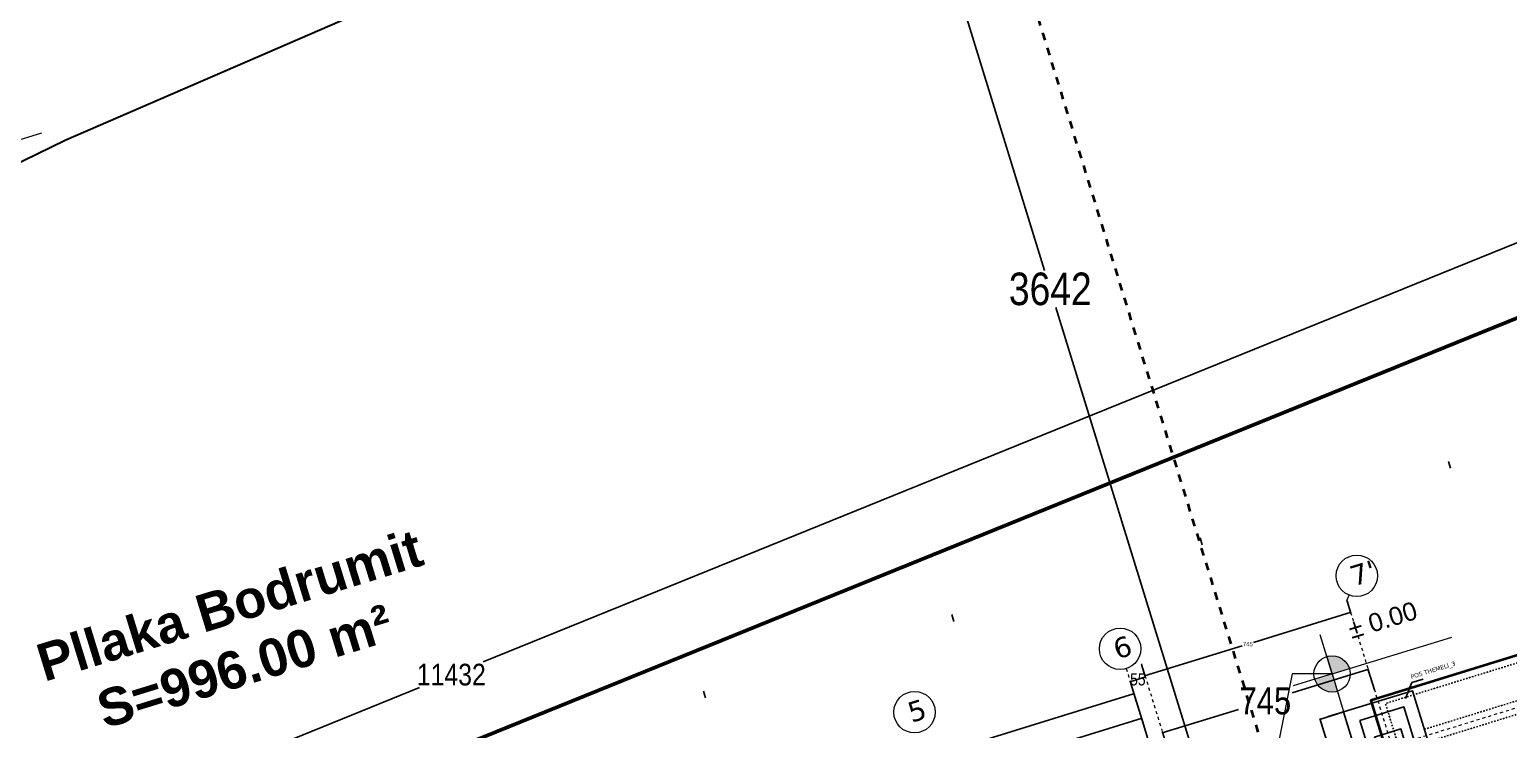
# Model space of a CAD drawing. Header units: centimetres. Extents: x 85226 to 578505, y -13061 to 170378.
# Drawn here: x 455665 to 460787, y 106149 to 108572 of the extents above; entities that cross this region are included whole.
import ezdxf

# ---------------------------------------------------------------- set-up
doc = ezdxf.new("R2010")
doc.units = ezdxf.units.CM
doc.linetypes.add('Dashed', pattern=[10.666667, 5.333333, -5.333333])
doc.layers.add('_KOCKA', color=5, linetype='Continuous')
doc.layers.add('Parcela Baze', color=7, linetype='Continuous')
for name, color, linetype, lineweight in [('Akset_Pen_No__13', 13, 'Continuous', 18), ('Dimensionet', 150, 'Continuous', 15), ('Dritaret_Pen_No__4', 4, 'Continuous', 18), ('Fasada', 7, 'Continuous', 15), ('Fasada_Pen_No__1', 1, 'Continuous', 18), ('muri', 7, 'Continuous', 40), ('Nr-Ri', 1, 'Continuous', 0), ('Spotat', 1, 'Continuous', 15)]:
    doc.layers.add(name, color=color, linetype=linetype, lineweight=lineweight)
doc.styles.add('Dimensionet CM', font='swissc.ttf', dxfattribs={"height": 15})
doc.styles.add('Mini shkronjat', font='simplex.shx', dxfattribs={"height": 6})
doc.dimstyles.new('Maxi shkronjat', dxfattribs={"dimscale": 2, "dimtxt": 30, "dimasz": 1, "dimexe": 1, "dimexo": 1, "dimgap": 3, "dimtad": 0, "dimtih": 1, "dimtoh": 1, "dimzin": 9, "dimtxsty": 'Dimensionet CM', "dimblk": 'ARCHTICK', "dimcen": 1, "dimdle": 1, "dimadec": 0, "dimazin": 0, "dimtfac": 1, "dimtmove": 0, "dimatfit": 3, "dimldrblk": 'ARCHTICK', "dimfxl": 1, "dimarcsym": 0})

# ---------------------------------------------------------------- blocks, each defined once
blk = doc.blocks.new('_ArchTick')
at = {"layer": 'Spotat', "color": 0, "const_width": 0.15}
blk.add_lwpolyline([(-0.5, -0.5), (0.5, 0.5)], dxfattribs=at)
blk = doc.blocks.new('*D4629')
at = {"layer": 'DEFPOINTS', "color": 0, "transparency": 16777216}
for p in [(462423.2, 108484.6), (462513.8, 108261.1), (451918.9, 103968.3)]:
    blk.add_point(p, dxfattribs=at)
at = {"layer": 'Dimensionet', "color": 0, "lineweight": -2, "transparency": 16777216}
for p, q in [((462425.1, 108485.4), (457235.7, 106382.8)), ((462513, 108263), (462422.5, 108486.5)), ((451826.5, 104191.1), (457015.8, 106293.7)), ((451918.1, 103970.2), (451827.6, 104193.7))]:
    blk.add_line(p, q, dxfattribs=at)
at = {"layer": 'Dimensionet', "color": 0, "lineweight": -2, "transparency": 16777216, "xscale": 2, "yscale": 2, "zscale": 2}
for p, rotation in [((462423.2, 108484.6), 22.05661373152367), ((451828.3, 104191.8), 202.0566137315237)]:
    blk.add_blockref('_ArchTick', p, dxfattribs=dict(at, rotation=rotation))
at = {"layer": 'Dimensionet', "color": 0, "transparency": 16777216, "insert": (457125.8, 106338.2), "char_height": 15, "attachment_point": 5, "style": 'Dimensionet CM'}
blk.add_mtext('{\\H5x;11432}', dxfattribs=at)
blk = doc.blocks.new('*D4383')
at = {"layer": 'DEFPOINTS', "color": 0, "transparency": 16777216}
for p in [(455084, 107845.5), (454711, 107730.5), (456031, 104773)]:
    blk.add_point(p, dxfattribs=at)
at = {"layer": 'Nr-Ri', "color": 0, "lineweight": -2, "transparency": 16777216}
for p, q in [((455082.1, 107844.9), (454709, 107729.9)), ((454710.4, 107732.4), (455172.6, 106232.7)), ((455658.5, 104656.2), (455229.7, 106047.3)), ((456029.1, 104772.5), (455656, 104657.5))]:
    blk.add_line(p, q, dxfattribs=at)
at = {"layer": 'Nr-Ri', "color": 0, "lineweight": -2, "transparency": 16777216, "xscale": 2, "yscale": 2, "zscale": 2}
for p, rotation in [((454711, 107730.5), 107.1297384419456), ((455657.9, 104658.1), 287.1297384419456)]:
    blk.add_blockref('_ArchTick', p, dxfattribs=dict(at, rotation=rotation))
at = {"layer": 'Nr-Ri', "color": 0, "transparency": 16777216, "insert": (455201.2, 106140), "char_height": 15, "attachment_point": 5, "style": 'Dimensionet CM'}
blk.add_mtext('{\\H11.25x;3215}', dxfattribs=at)
blk = doc.blocks.new('*D4635')
at = {"layer": 'DEFPOINTS', "color": 0, "transparency": 16777216}
for p in [(458895.4, 109467.3), (458668.9, 109397.5), (459968.7, 105986.7)]:
    blk.add_point(p, dxfattribs=at)
at = {"layer": 'Nr-Ri', "color": 0, "lineweight": -2, "transparency": 16777216}
for p, q in [((458893.5, 109466.7), (458667, 109396.9)), ((458668.3, 109399.4), (459180.8, 107737.4)), ((459742.8, 105914.9), (459220.1, 107609.8)), ((459966.7, 105986.1), (459740.3, 105916.3))]:
    blk.add_line(p, q, dxfattribs=at)
at = {"layer": 'Nr-Ri', "color": 0, "lineweight": -2, "transparency": 16777216, "xscale": 2, "yscale": 2, "zscale": 2}
for p, rotation in [((458668.9, 109397.5), 107.1374013063649), ((459742.2, 105916.9), 287.1374013063648)]:
    blk.add_blockref('_ArchTick', p, dxfattribs=dict(at, rotation=rotation))
at = {"layer": 'Nr-Ri', "color": 0, "transparency": 16777216, "insert": (459200.5, 107673.6), "char_height": 15, "attachment_point": 5, "style": 'Dimensionet CM'}
blk.add_mtext('{\\H7.5x;3642}', dxfattribs=at)
blk = doc.blocks.new('*D4500')
at = {"layer": 'DEFPOINTS', "color": 0, "transparency": 16777216}
for p in [(459516, 106375.6), (459477.5, 106314), (459499.8, 106241.5)]:
    blk.add_point(p, dxfattribs=at)
at = {"layer": 'Fasada_Pen_No__1', "color": 0, "lineweight": -2, "transparency": 16777216}
for p, q in [((459516.6, 106373.7), (459530.6, 106328.3)), ((459532, 106330.8), (459475.6, 106313.4)), ((459499.3, 106243.4), (459476.9, 106315.9))]:
    blk.add_line(p, q, dxfattribs=at)
at = {"layer": 'Fasada_Pen_No__1', "color": 0, "lineweight": -2, "transparency": 16777216, "xscale": 2, "yscale": 2, "zscale": 2}
for p, rotation in [((459477.5, 106314), 197.1299999999269), ((459530, 106330.2), 17.12999999992693)]:
    blk.add_blockref('_ArchTick', p, dxfattribs=dict(at, rotation=rotation))
at = {"layer": 'Fasada_Pen_No__1', "color": 0, "transparency": 16777216, "insert": (459503.8, 106322.1), "char_height": 15, "attachment_point": 5, "style": 'Dimensionet CM'}
blk.add_mtext('{\\H2.8125x;55}', dxfattribs=at)
blk = doc.blocks.new('*D4702')
at = {"layer": 'DEFPOINTS', "color": 0, "transparency": 16777216}
for p in [(460228, 106595.1), (460240.7, 106553.9), (459516.1, 106375.6)]:
    blk.add_point(p, dxfattribs=at)
at = {"layer": 'Dimensionet', "color": 0, "lineweight": -2, "transparency": 16777216}
for p, q in [((460242.6, 106554.5), (459904.6, 106450.3)), ((460228.6, 106593.2), (460241.3, 106552)), ((459526.8, 106333.9), (459864.8, 106438)), ((459516.6, 106373.7), (459529.3, 106332.5))]:
    blk.add_line(p, q, dxfattribs=at)
at = {"layer": 'Dimensionet', "color": 0, "lineweight": -2, "transparency": 16777216, "xscale": 2, "yscale": 2, "zscale": 2}
for p, rotation in [((460240.7, 106553.9), 17.13000000936409), ((459528.7, 106334.5), 197.1300000093641)]:
    blk.add_blockref('_ArchTick', p, dxfattribs=dict(at, rotation=rotation))
at = {"layer": 'Dimensionet', "color": 0, "transparency": 16777216, "insert": (459884.7, 106444.2), "char_height": 15, "attachment_point": 5, "style": 'Dimensionet CM'}
blk.add_mtext('745', dxfattribs=at)
blk = doc.blocks.new('*D4581')
at = {"layer": 'DEFPOINTS', "color": 0, "transparency": 16777216}
for p in [(459516.6, 106187.1), (459539, 106114.5), (458827, 105895.1)]:
    blk.add_point(p, dxfattribs=at)
at = {"layer": 'Dritaret_Pen_No__4', "color": 0, "lineweight": -2, "transparency": 16777216}
for p, q in [((459518.5, 106187.6), (459205.8, 106091.3)), ((459538.4, 106116.4), (459516, 106189)), ((458802.8, 105967), (459115.5, 106063.4)), ((458826.4, 105897), (458804.1, 105969.5))]:
    blk.add_line(p, q, dxfattribs=at)
at = {"layer": 'Dritaret_Pen_No__4', "color": 0, "lineweight": -2, "transparency": 16777216, "xscale": 2, "yscale": 2, "zscale": 2}
for p, rotation in [((459516.6, 106187.1), 17.1299999999269), ((458804.7, 105967.6), 197.1299999999269)]:
    blk.add_blockref('_ArchTick', p, dxfattribs=dict(at, rotation=rotation))
at = {"layer": 'Dritaret_Pen_No__4', "color": 0, "transparency": 16777216, "insert": (459160.6, 106077.3), "char_height": 15, "attachment_point": 5, "style": 'Dimensionet CM'}
blk.add_mtext('{\\H2.8125x;745}', dxfattribs=at)
blk = doc.blocks.new('*D4589')
at = {"layer": 'DEFPOINTS', "color": 0, "transparency": 16777216}
for p in [(459490.4, 106272.1), (459527.2, 106152.7), (455967.5, 105055.5)]:
    blk.add_point(p, dxfattribs=at)
at = {"layer": 'Dritaret_Pen_No__4', "color": 0, "lineweight": -2, "transparency": 16777216}
for p, q in [((459492.3, 106272.7), (457763.9, 105739.9)), ((459526.6, 106154.6), (459489.8, 106274)), ((455928.7, 105174.3), (457657.2, 105707.1)), ((455966.9, 105057.4), (455930.1, 105176.8))]:
    blk.add_line(p, q, dxfattribs=at)
at = {"layer": 'Dritaret_Pen_No__4', "color": 0, "lineweight": -2, "transparency": 16777216, "xscale": 2, "yscale": 2, "zscale": 2}
for p, rotation in [((459490.4, 106272.1), 17.1299999999269), ((455930.7, 105174.9), 197.1299999999269)]:
    blk.add_blockref('_ArchTick', p, dxfattribs=dict(at, rotation=rotation))
at = {"layer": 'Dritaret_Pen_No__4', "color": 0, "transparency": 16777216, "insert": (457710.5, 105723.5), "char_height": 15, "attachment_point": 5, "style": 'Dimensionet CM'}
blk.add_mtext('{\\H2.5x;3725}', dxfattribs=at)
blk = doc.blocks.new('*D4590')
at = {"layer": 'DEFPOINTS', "color": 0, "transparency": 16777216}
for p in [(459516.1, 106375.6), (459477.5, 106314), (459499.8, 106241.5)]:
    blk.add_point(p, dxfattribs=at)
at = {"layer": 'Fasada_Pen_No__1', "color": 0, "lineweight": -2, "transparency": 16777216}
for p, q in [((459516.6, 106373.7), (459530.6, 106328.3)), ((459532, 106330.8), (459475.6, 106313.4)), ((459499.3, 106243.4), (459476.9, 106315.9))]:
    blk.add_line(p, q, dxfattribs=at)
at = {"layer": 'Fasada_Pen_No__1', "color": 0, "lineweight": -2, "transparency": 16777216, "xscale": 2, "yscale": 2, "zscale": 2}
for p, rotation in [((459477.5, 106314), 197.1299999999269), ((459530, 106330.2), 17.12999999992693)]:
    blk.add_blockref('_ArchTick', p, dxfattribs=dict(at, rotation=rotation))
at = {"layer": 'Fasada_Pen_No__1', "color": 0, "transparency": 16777216, "insert": (459503.8, 106322.1), "char_height": 15, "attachment_point": 5, "style": 'Dimensionet CM'}
blk.add_mtext('{\\H2.8125x;55}', dxfattribs=at)
blk = doc.blocks.new('*D4597')
at = {"layer": 'DEFPOINTS', "color": 0, "transparency": 16777216}
for p in [(460301.4, 106356.8), (460323.8, 106284.4), (459611.8, 106065)]:
    blk.add_point(p, dxfattribs=at)
at = {"layer": 'Dimensionet', "color": 0, "lineweight": -2, "transparency": 16777216}
for p, q in [((460303.4, 106357.4), (460038.5, 106275.8)), ((460323.2, 106286.3), (460300.9, 106358.7)), ((459587.6, 106136.8), (459852.4, 106218.4)), ((459611.2, 106066.9), (459588.9, 106139.3))]:
    blk.add_line(p, q, dxfattribs=at)
at = {"layer": 'Dimensionet', "color": 0, "lineweight": -2, "transparency": 16777216, "xscale": 2, "yscale": 2, "zscale": 2}
for p, rotation in [((460301.4, 106356.8), 17.12999999998667), ((459589.5, 106137.4), 197.1299999999867)]:
    blk.add_blockref('_ArchTick', p, dxfattribs=dict(at, rotation=rotation))
at = {"layer": 'Dimensionet', "color": 0, "transparency": 16777216, "insert": (459945.5, 106247.1), "char_height": 15, "attachment_point": 5, "style": 'Dimensionet CM'}
blk.add_mtext('{\\H6.25x;745}', dxfattribs=at)
blk = doc.blocks.new('*D4600')
at = {"layer": 'DEFPOINTS', "color": 0, "transparency": 16777216}
for p in [(460216.1, 106209.4), (460134.8, 106184.4), (460333.9, 105827.2)]:
    blk.add_point(p, dxfattribs=at)
at = {"layer": 'Dimensionet', "color": 0, "lineweight": -2, "transparency": 16777216}
for p, q in [((460214.2, 106208.9), (460132.9, 106183.8)), ((460134.2, 106186.3), (460180.4, 106036.4)), ((460253.2, 105800.2), (460207.8, 105947.5)), ((460332, 105826.6), (460250.7, 105801.6))]:
    blk.add_line(p, q, dxfattribs=at)
at = {"layer": 'Dimensionet', "color": 0, "lineweight": -2, "transparency": 16777216, "xscale": 2, "yscale": 2, "zscale": 2}
for p, rotation in [((460134.8, 106184.4), 107.1300000000024), ((460252.6, 105802.1), 287.1300000000024)]:
    blk.add_blockref('_ArchTick', p, dxfattribs=dict(at, rotation=rotation))
at = {"layer": 'Dimensionet', "color": 0, "transparency": 16777216, "insert": (460194.1, 105992), "char_height": 15, "attachment_point": 5, "style": 'Dimensionet CM'}
blk.add_mtext('{\\H5x;400}', dxfattribs=at)

msp = doc.modelspace()

# ---------------------------------------------------------------- hatches: boundary and pattern name
at = {"layer": 'Nr-Ri'}
h = msp.add_hatch(color=256, dxfattribs=at)
h.dxf.hatch_style = 1
h.paths.add_polyline_path([(460176.637, 106341.155), (460116.39, 106322.735, 0.41421356), (460195.057, 106280.908)])
h.paths.add_polyline_path([(460158.218, 106401.402), (460176.637, 106341.155), (460236.884, 106359.574, 0.41421356)])

# ---------------------------------------------------------------- linework, layer by layer
for p, q in [((460586.713, 107052.977), (460579.35, 107076.868)), ((459726.638, 106787.89), (459719.275, 106811.781)), ((458866.563, 106522.803), (458859.2, 106546.694)), ((460431.129, 106255.833), (460452.764, 106311.362)), ((460452.764, 106311.362), (460491.802, 106323.394)), ((458006.488, 106257.717), (457999.124, 106281.608))]:
    msp.add_line(p, q)
at = {"linetype": 'Dashed'}
for p, q in [((460839.237, 106385.821), (460361.431, 106238.555)), ((460496.202, 106149.291), (461067.196, 106325.279)), ((460398.249, 106119.1), (460361.431, 106238.555)), ((460411.503, 106076.096), (461080.45, 106282.275))]:
    msp.add_line(p, q, dxfattribs=at)
at = {"color": 252}
for points in [[(460163.496, 106193.245), (460402.406, 106266.88)], [(460216.056, 106209.445), (460454.966, 106283.08), (460572.782, 105900.824), (460333.873, 105827.189), (460216.056, 106209.445)]]:
    msp.add_lwpolyline(points, dxfattribs=at)
for points in [[(460272.314, 106179.695), (460425.217, 106226.822), (460516.524, 105930.574), (460363.622, 105883.447)], [(460374.062, 105959.915), (460464.848, 105987.896), (460414.776, 106150.355), (460323.99, 106122.373)]]:
    msp.add_lwpolyline(points, close=True, dxfattribs=at)
at = {"layer": '_KOCKA', "color": 5, "lineweight": 30, "flags": 128}
msp.add_lwpolyline([(446793.487, 102821.267), (450657.463, 105394.334), (451454.163, 105887.234), (452699.063, 106593.434), (454119.963, 107375.034), (455790.663, 108190.334), (457732.063, 109031.434), (459829.963, 109817.434), (461464.663, 110360.934), (463639.263, 110962.334), (465308.563, 111356.834), (467320.963, 111726.034), (470238.863, 112161.834), (471484.563, 112242.734), (472924.563, 112318.334), (473754.663, 112377.334), (474514.363, 112293.334), (475084.863, 112052.934)], dxfattribs=at)
at = {"layer": 'Akset_Pen_No__13', "color": 251, "linetype": 'Dashed', "ltscale": 2}
for p, q in [((455784.337, 104673.486), (469534.154, 108911.364)), ((460228.004, 106595.071), (461301.605, 103111.767)), ((459463.493, 106359.438), (460537.094, 102876.134)), ((459463.5, 106359.44), (460537.101, 102876.136)), ((459516.053, 106375.638), (460589.654, 102892.334)), ((459516.06, 106375.64), (460589.661, 102892.336))]:
    msp.add_line(p, q, dxfattribs=at)
at = {"layer": 'Akset_Pen_No__13', "color": 251, "ltscale": 2}
msp.add_line((460228.004, 106595.071), (460235.592, 106614.072), dxfattribs=at)
at = {"layer": 'Akset_Pen_No__13', "linetype": 'Dashed', "ltscale": 2}
for p, q in [((459463.493, 106359.438), (460537.094, 102876.134)), ((459516.053, 106375.638), (460589.654, 102892.334))]:
    msp.add_line(p, q, dxfattribs=at)
at = {"layer": 'Akset_Pen_No__13', "color": 251, "ltscale": 2}
for centre in [(460262.224, 106680.756), (459442.343, 106428.058), (458730.392, 106208.625)]:
    msp.add_circle(centre, 71.805, dxfattribs=at)
at = {"layer": 'Fasada'}
msp.add_line((455292.438, 108088.006), (455707.071, 108214.772), dxfattribs=at)
at = {"layer": 'muri', "linetype": 'Dashed', "ltscale": 5}
msp.add_line((459968.211, 105986.557), (458895.402, 109467.291), dxfattribs=at)
at = {"layer": 'muri'}
msp.add_lwpolyline([(463957.997, 107216.262), (463871.546, 107503.543), (460976.915, 106611.379), (461067.189, 106325.276), (460919.065, 106279.623), (460874.884, 106422.969), (460311.057, 106249.189), (460355.238, 106105.844), (456030.972, 104773.047), (456455.11, 103396.927), (456645.391, 103455.574), (457393.751, 102711.108, 0.27723304), (457993.631, 102563.094), (458247.188, 102641.244), (458291.37, 102497.898), (468406.808, 105615.612)], format="xyb", dxfattribs=at)
at = {"layer": 'Nr-Ri'}
for p, q in [((460176.637, 106341.155), (460135.247, 106476.535)), ((460176.637, 106341.155), (460591.27, 106467.921)), ((460155.942, 106408.845), (460197.332, 106273.465)), ((460176.637, 106341.155), (460041.257, 106299.765)), ((460176.637, 106341.155), (460216.273, 106211.513))]:
    msp.add_line(p, q, dxfattribs=at)
msp.add_lwpolyline([(460176.637, 106341.155), (460038.426, 106341.155), (459968.211, 105986.557)], dxfattribs=at)
msp.add_circle((460176.637, 106341.155), 63, dxfattribs=at)
at = {"layer": 'Parcela Baze', "color": 6, "lineweight": 53}
msp.add_lwpolyline([(471725.963, 110150.934), (462513.763, 108261.134), (451918.863, 103968.334)], dxfattribs=at)

# ---------------------------------------------------------------- texts
at = {"color": 251, "char_height": 70, "width": 119.52102, "attachment_point": 1, "rotation": 17.13, "style": 'Mini shkronjat'}
for s, insert in [("{\\fVerdana|b0|i0|c0|p34;7'}", (460230.979, 106710.634)), ('{\\fVerdana|b0|i0|c0|p34;6}', (459411.098, 106457.936)), ('{\\fVerdana|b0|i0|c0|p34;5}', (458699.147, 106238.503))]:
    msp.add_mtext(s, dxfattribs=dict(at, insert=insert))
at = {"insert": (460447.067, 106337.89), "char_height": 15, "width": 176.92255, "attachment_point": 1, "rotation": 17.13, "style": 'Mini shkronjat'}
msp.add_mtext('{\\fVerdana|b0|i0|c0|p34;POS THEMELI_3}', dxfattribs=at)
at = {"layer": 'Fasada', "insert": (455437.119, 106363.247), "char_height": 130, "attachment_point": 1, "rotation": 17.13, "style": 'Dimensionet CM'}
msp.add_mtext('{\\fArial|b1|i0|c0|p34;     Pllaka Bodrumit\\P        S=996.00 m²}', dxfattribs=at)
at = {"layer": 'Nr-Ri', "insert": (460225.799, 106522.429), "char_height": 126, "attachment_point": 1, "rotation": 17, "style": 'Dimensionet CM'}
msp.add_mtext('{\\fArial|b0|i0|c0|p34;\\H0.5x;%%P\\fArial|b0|i0|c238|p34; \\fArial|b0|i0|c0|p34;0\\fArial|b0|i0|c238|p34;.\\fArial|b0|i0|c0|p34;00\\fTimes New Roman|b0|i0|c238|p18;\\H1.9999x; }', dxfattribs=at)

# ---------------------------------------------------------------- dimensions: what is measured, and where the dimension line sits
at = {"layer": 'Dimensionet'}
dim = msp.add_aligned_dim(p1=(451918.863, 103968.334), p2=(462513.763, 108261.134), distance=241.146, text='{\\H5x;<>}', dimstyle='Maxi shkronjat', override={"dimdec": 0}, dxfattribs=at)
dim.commit()
dim.dimension.update_dxf_attribs({"geometry": '*D4629', "text_midpoint": (457125.758, 106338.231)})
dim = msp.add_aligned_dim(p1=(459516.053, 106375.638), p2=(460228.004, 106595.071), distance=-43.099, dimstyle='Maxi shkronjat', dxfattribs=at)
dim.commit()
dim.dimension.update_dxf_attribs({"geometry": '*D4702', "text_midpoint": (459884.723, 106444.167)})
dim = msp.add_aligned_dim(p1=(459611.816, 106064.96), p2=(460323.767, 106284.392), distance=75.796, text='{\\H6.25x;<>}', dimstyle='Maxi shkronjat', dxfattribs=at)
dim.commit()
dim.dimension.update_dxf_attribs({"geometry": '*D4597', "text_midpoint": (459945.466, 106247.109)})
dim = msp.add_linear_dim(base=(460134.801, 106184.401), p1=(460333.88, 105827.191), p2=(460216.063, 106209.447), angle=107.13, text='{\\H5x;<>}', dimstyle='Maxi shkronjat', dxfattribs=at)
dim.commit()
dim.dimension.update_dxf_attribs({"geometry": '*D4600', "text_midpoint": (460194.113, 105991.964), "dimtype": 161})
at = {"layer": 'Dritaret_Pen_No__4'}
dim = msp.add_linear_dim(base=(459490.415, 106272.088), p1=(455967.457, 105055.535), p2=(459527.212, 106152.7), angle=17.13, text='{\\H2.5x;<>}', dimstyle='Maxi shkronjat', dxfattribs=at)
dim.commit()
dim.dimension.update_dxf_attribs({"geometry": '*D4589', "text_midpoint": (457710.538, 105723.505), "dimtype": 160})
dim = msp.add_linear_dim(base=(459516.622, 106187.061), p1=(458827.03, 105895.083), p2=(459538.981, 106114.516), angle=17.13, text='{\\H2.8125x;<>}', dimstyle='Maxi shkronjat', dxfattribs=at)
dim.commit()
dim.dimension.update_dxf_attribs({"geometry": '*D4581', "text_midpoint": (459160.646, 106077.344)})
at = {"layer": 'Fasada_Pen_No__1'}
for base, p1, p2, picture, middle in [((459477.483, 106314.023), (459516.046, 106375.636), (459499.842, 106241.478), '*D4500', (459503.763, 106322.123)), ((459477.49, 106314.025), (459516.053, 106375.638), (459499.849, 106241.48), '*D4590', (459503.77, 106322.125))]:
    dim = msp.add_linear_dim(base=base, p1=p1, p2=p2, angle=197.13, text='{\\H2.8125x;<>}', dimstyle='Maxi shkronjat', dxfattribs=at)
    dim.commit()
    dim.dimension.update_dxf_attribs({"geometry": picture, "text_midpoint": middle, "dimtype": 160})
at = {"layer": 'Nr-Ri'}
for base, p1, p2, angle, text, picture, middle in [((458668.909, 109397.45), (459968.661, 105986.695), (458895.402, 109467.291), 107.137401, '{\\H7.5x;<>}', '*D4635', (459200.459, 107673.624)), ((454710.958, 107730.51), (456030.965, 104773.045), (455084.012, 107845.488), 107.129738, '{\\H11.25x;<>}', '*D4383', (455201.165, 106140.004))]:
    dim = msp.add_linear_dim(base=base, p1=p1, p2=p2, angle=angle, text=text, dimstyle='Maxi shkronjat', override={"dimdec": 0}, dxfattribs=at)
    dim.commit()
    dim.dimension.update_dxf_attribs({"geometry": picture, "text_midpoint": middle, "dimtype": 161})

doc.saveas('drawing.dxf')
